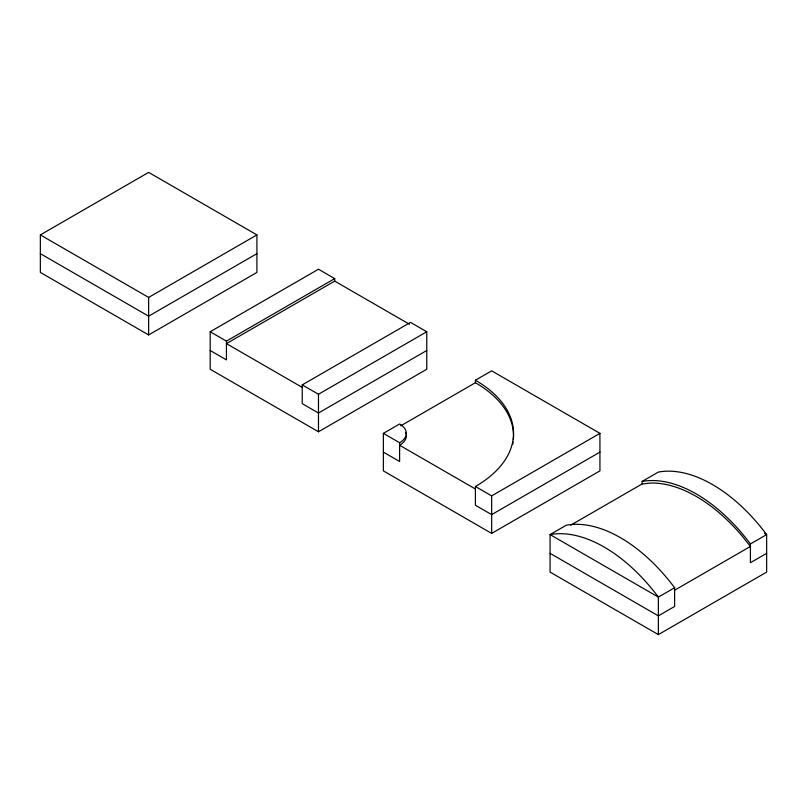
<?xml version="1.0" encoding="UTF-8"?>
<svg xmlns="http://www.w3.org/2000/svg" width="807" height="807" viewBox="0 0 807 807"><rect width="100%" height="100%" fill="white"/><g stroke="black" fill="none" stroke-linecap="round" stroke-linejoin="round"><path stroke-width="1.21" d="M40.35 234.908L148.639 172.385L256.919 234.908L256.919 272.413L148.639 334.935L40.35 272.413L40.35 234.908L148.639 297.42L256.919 234.908M256.919 253.66L148.639 316.173L40.35 253.66M426.762 350.5L318.472 413.023L302.232 403.641L302.232 384.889L410.511 322.366L426.762 331.748L426.762 369.253L318.472 431.775L210.183 369.253L210.183 331.748L318.472 269.225L334.713 278.607L334.713 281.108L226.434 343.621L302.232 387.39M210.183 331.748L226.434 341.119L334.713 278.607M302.232 384.889L318.472 394.26L426.762 331.748M599.934 452.122L491.655 514.634L475.404 505.263L475.404 486.5A130.169 75.152 0 0 0 475.404 380.228L491.655 370.847L599.934 433.359L599.934 470.874L491.655 533.397L383.365 470.874L383.365 433.359L399.606 423.988A22.969 13.265 0 0 1 399.606 442.74L399.606 461.493L383.365 452.122M400.686 425.864L475.404 382.72L475.404 380.228M475.404 486.5L491.655 495.881L599.934 433.359M570.65 525.206L642.12 483.948L642.12 481.446L658.361 472.065A139.097 80.307 60 0 1 766.65 534.587L766.65 572.092L658.361 634.615L550.081 572.092L550.081 534.587L566.322 525.206A139.097 80.307 60 0 1 674.612 587.728L674.612 606.481L658.361 615.862L550.081 553.34M674.612 587.728L658.361 597.099L550.081 534.587A139.097 80.307 60 0 1 658.361 597.099L658.361 634.615M642.12 481.446A139.097 80.307 60 0 1 750.409 543.968L766.65 534.587L764.481 533.336M674.612 590.23L750.409 546.46L742.188 536.1A139.097 80.307 60 0 0 650.341 483.07L642.12 483.948M766.65 553.34L750.409 562.721L750.409 543.968M334.713 281.108L409.431 324.243M383.365 433.359L399.606 442.74M475.404 489.002L399.606 445.242A22.969 13.265 0 0 0 406.335 435.861M210.183 350.5L226.434 359.882L226.434 341.119M491.655 495.881L491.655 533.397M318.472 394.26L318.472 431.775M148.639 297.42L148.639 334.935M405.548 432.431A22.969 13.265 0 0 1 406.143 434.136M513.101 442.004A130.169 75.152 0 0 1 512.677 444.455M475.404 382.72A130.169 75.152 0 0 1 513.373 439.553"/></g></svg>
